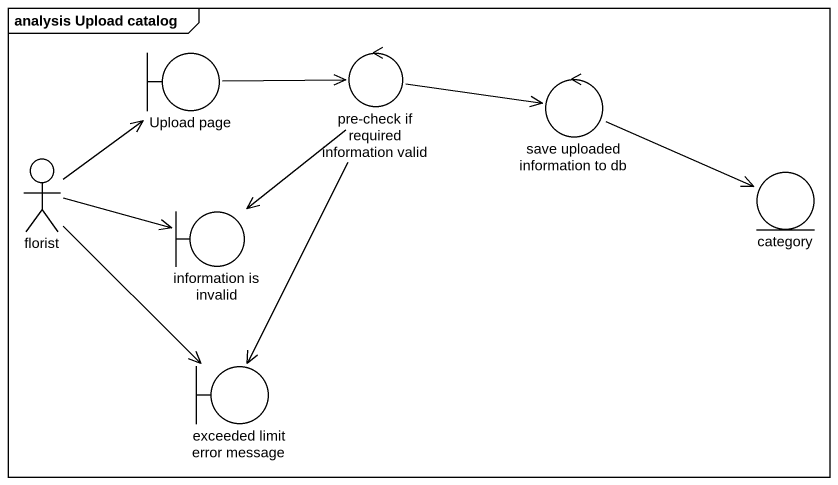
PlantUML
@startuml
mainframe analysis Upload catalog
boundary "Upload page" as Upload_page
control "pre-check if required information valid" as pre_check_if_required
control "save uploaded information to db" as save_uploaded_information
actor florist
boundary "information is invalid" as information_is_invalid
entity category
boundary "exceeded limit error message" as exceeded_limit_error_message
Upload_page -right-> pre_check_if_required
pre_check_if_required -right-> save_uploaded_information
pre_check_if_required --> information_is_invalid
pre_check_if_required --> exceeded_limit_error_message
save_uploaded_information -right-> category
florist -up-> Upload_page
florist -right-> information_is_invalid
florist --> exceeded_limit_error_message
@enduml
